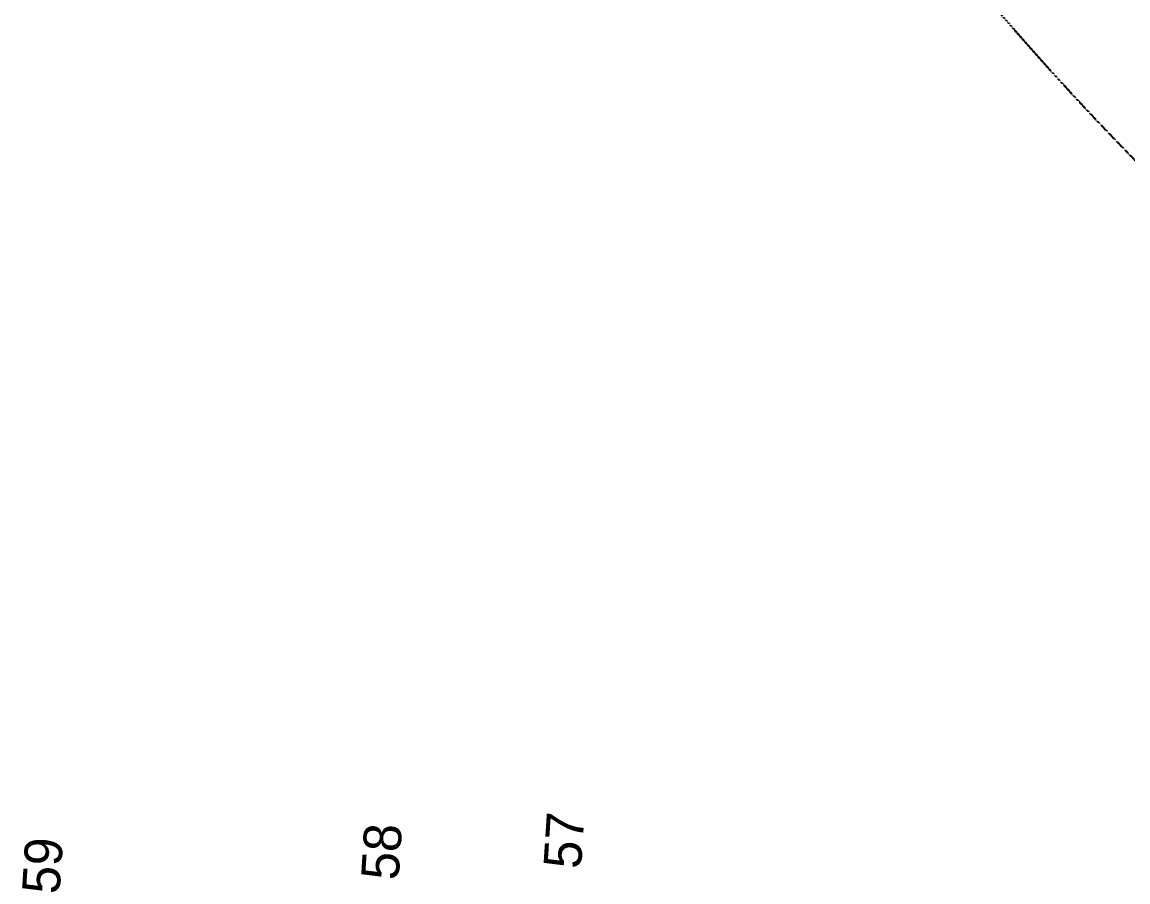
# Model space of a CAD drawing. Header units: millimetres. Extents: x -55734 to 110735, y -16086 to 119028.
# Drawn here: x 31976 to 53992, y 47323 to 64447 of the extents above; entities that cross this region are included whole.
import ezdxf
from ezdxf.xclip import XClip

# ---------------------------------------------------------------- set-up
doc = ezdxf.new("R2010")
doc.units = ezdxf.units.MM
doc.header["$XCLIPFRAME"] = 0
doc.linetypes.add('20180221 BF$0$2-2', pattern=[10, 5, -5])
doc.linetypes.add('20180221 BF$0$HIDDEN', pattern=[0.375, 0.25, -0.125])
doc.layers.add('20180221 BF$0$QHH ÐỀ XUẤT ÐIỀU CHỈNH', color=5, linetype='20180221 BF$0$HIDDEN', lineweight=30)
doc.layers.add('NET THAY 2', color=55, linetype='Continuous', lineweight=5)
doc.layers.add('20180221 BF$0$sohieu_diem', color=2, linetype='Continuous')
doc.styles.add('20180221 BF$0$VAPTIMN', font='VAPTIMB.TTF')

# ---------------------------------------------------------------- blocks, each defined once
blk = doc.blocks.new('A$C1F0A2BF7')
at = {"layer": '20180221 BF$0$QHH ÐỀ XUẤT ÐIỀU CHỈNH', "linetype": '20180221 BF$0$2-2'}
blk.add_arc((152707, 137198, 0), 60000, 215.64442, 265.99214, dxfattribs=at)
at = {"layer": '20180221 BF$0$sohieu_diem', "color": 3, "style": '20180221 BF$0$VAPTIMN'}
for s, p in [('57', (98836, 81063, 0)), ('58', (95204, 80837, 0)), ('59', (88453, 80559, 0))]:
    blk.add_text(s, height=750, rotation=86.3007, dxfattribs=at).set_placement(p)

msp = doc.modelspace()

# ---------------------------------------------------------------- block references
at = {"layer": 'NET THAY 2'}
ref = msp.add_blockref('A$C1F0A2BF7', (-55733.8, -33492.4, 0), dxfattribs=at)
XClip(ref).set_block_clipping_path([(-27462.6186291156, 51738.6749988016), (115081.3691330462, 152520.3806320981)])

doc.saveas('drawing.dxf')
